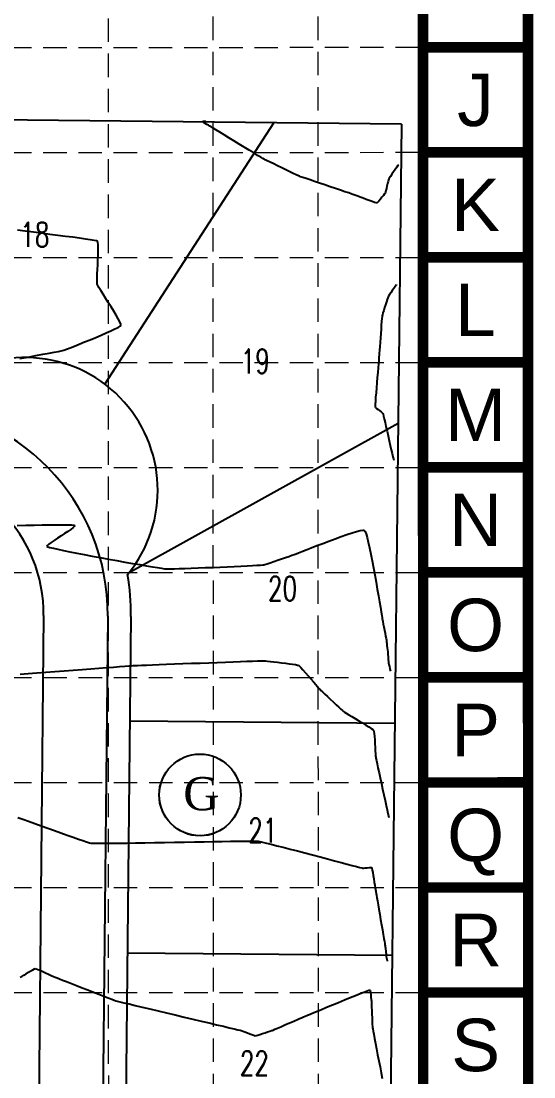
# Model space of a CAD drawing. Extents: x -500 to 2880, y -1767 to 500.
# Drawn here: x 2648.2 to 2880.3, y -805 to -327.5 of the extents above; entities that cross this region are included whole.
import ezdxf
from ezdxf.enums import TextEntityAlignment as Align

# ---------------------------------------------------------------- set-up
doc = ezdxf.new("R2010")
doc.units = 0
doc.header["$LTSCALE"] = 25
doc.header["$MEASUREMENT"] = 0
doc.linetypes.add('DASHED', pattern=[0.75, 0.5, -0.25])
doc.linetypes.add('HIDDEN', pattern=[0.375, 0.25, -0.125])
for name, color, linetype in [('BASE', 7, 'CONTINUOUS'), ('CONT-MJR', 11, 'DASHED'), ('CONT-MNR', 9, 'HIDDEN'), ('GRID', 254, 'HIDDEN'), ('P-LOTS', 1, 'CONTINUOUS'), ('P-ROW', 2, 'CONTINUOUS'), ('PHASE2', 9, 'CONTINUOUS'), ('PHASE2TEXT', 9, 'CONTINUOUS')]:
    doc.layers.add(name, color=color, linetype=linetype)
doc.styles.add('BORDER$0$TITLE', font='TIMES.TTF', dxfattribs={"height": 10})
doc.styles.get("Standard").update_dxf_attribs({"font": 'ARIAL.TTF'})
doc.styles.add('TEXT100', font='simplex.shx', dxfattribs={"height": 8.8})

msp = doc.modelspace()

# ---------------------------------------------------------------- linework, layer by layer
at = {"layer": 'BASE', "color": 9}
msp.add_line((2829.99, 88.16), (2830.4, -1716.84), dxfattribs=at)
at = {"layer": 'BASE', "const_width": 4.75}
for points in [[(-162.09, -1765.02), (2877.91, -1764.33), (2877.48, 135.67), (-162.52, 134.98)], [(-114.6, -1717.51), (2830.4, -1716.84), (2829.99, 88.16), (-115.01, 87.49)]]:
    msp.add_lwpolyline(points, close=True, dxfattribs=at)
for points in [[(2877.59, -339.33), (2830.09, -339.34)], [(2877.6, -386.83), (2830.1, -386.84)], [(2877.61, -434.33), (2830.11, -434.34)], [(2877.62, -481.83), (2830.12, -481.84)], [(2877.63, -529.33), (2830.13, -529.34)], [(2877.64, -576.83), (2830.14, -576.84)], [(2877.66, -624.33), (2830.16, -624.34)], [(2877.67, -671.83), (2830.17, -671.84)], [(2877.68, -719.33), (2830.18, -719.34)], [(2877.69, -766.83), (2830.19, -766.84)]]:
    msp.add_lwpolyline(points, dxfattribs=at)
at = {"layer": 'CONT-MJR', "color": 35}
for p, q in [((2671.78, -621.03, 590), (2675.83, -620.72, 590)), ((2675.83, -620.72, 590), (2679.74, -620.42, 590)), ((2679.74, -620.42, 590), (2683.44, -620.14, 590)), ((2683.44, -620.14, 590), (2686.89, -619.88, 590)), ((2686.89, -619.88, 590), (2690.02, -619.64, 590)), ((2690.02, -619.64, 590), (2692.78, -619.43, 590)), ((2692.78, -619.43, 590), (2695.1, -619.26, 590)), ((2695.1, -619.26, 590), (2696.93, -619.13, 590)), ((2696.93, -619.13, 590), (2698.21, -619.03, 590)), ((2698.21, -619.03, 590), (2698.88, -618.99, 590)), ((2698.88, -618.99, 590), (2699.56, -618.96, 590)), ((2699.56, -618.96, 590), (2700.84, -618.9, 590)), ((2700.84, -618.9, 590), (2702.66, -618.83, 590)), ((2702.66, -618.83, 590), (2704.95, -618.74, 590)), ((2704.95, -618.74, 590), (2707.66, -618.64, 590)), ((2707.66, -618.64, 590), (2710.72, -618.52, 590)), ((2710.72, -618.52, 590), (2714.08, -618.39, 590)), ((2714.08, -618.39, 590), (2717.67, -618.26, 590)), ((2717.67, -618.26, 590), (2721.43, -618.12, 590)), ((2721.43, -618.12, 590), (2725.3, -617.97, 590)), ((2725.3, -617.97, 590), (2729.23, -617.83, 590)), ((2729.23, -617.83, 590), (2733.14, -617.68, 590)), ((2733.14, -617.68, 590), (2736.98, -617.54, 590)), ((2736.98, -617.54, 590), (2740.7, -617.41, 590)), ((2740.7, -617.41, 590), (2744.21, -617.28, 590)), ((2744.21, -617.28, 590), (2747.48, -617.16, 590)), ((2747.48, -617.16, 590), (2750.43, -617.06, 590)), ((2750.43, -617.06, 590), (2753.01, -616.97, 590)), ((2753.01, -616.97, 590), (2755.15, -616.9, 590)), ((2755.15, -616.9, 590), (2756.79, -616.85, 590)), ((2756.79, -616.85, 590), (2757.88, -616.82, 590)), ((2757.88, -616.82, 590), (2758.35, -616.81, 590)), ((2758.35, -616.81, 590), (2758.86, -616.85, 590)), ((2758.86, -616.85, 590), (2759.79, -616.95, 590)), ((2759.79, -616.95, 590), (2761.07, -617.09, 590)), ((2761.07, -617.09, 590), (2762.61, -617.26, 590)), ((2762.61, -617.26, 590), (2764.32, -617.47, 590)), ((2764.32, -617.47, 590), (2766.11, -617.69, 590)), ((2766.11, -617.69, 590), (2767.9, -617.91, 590)), ((2767.9, -617.91, 590), (2769.59, -618.14, 590)), ((2769.59, -618.14, 590), (2771.11, -618.36, 590)), ((2771.11, -618.36, 590), (2772.37, -618.56, 590)), ((2772.37, -618.56, 590), (2773.27, -618.73, 590)), ((2773.27, -618.73, 590), (2773.74, -618.87, 590)), ((2773.74, -618.87, 590), (2774.15, -619.21, 590)), ((2774.15, -619.21, 590), (2774.85, -619.93, 590)), ((2774.85, -619.93, 590), (2775.79, -620.96, 590)), ((2647.73, -622.83, 590), (2651.42, -622.56, 590)), ((2651.42, -622.56, 590), (2655.31, -622.27, 590)), ((2655.31, -622.27, 590), (2659.35, -621.96, 590)), ((2659.35, -621.96, 590), (2663.48, -621.65, 590)), ((2663.48, -621.65, 590), (2667.64, -621.34, 590)), ((2667.64, -621.34, 590), (2671.78, -621.03, 590)), ((2775.79, -620.96, 590), (2776.89, -622.2, 590)), ((2776.89, -622.2, 590), (2778.09, -623.56, 590)), ((2778.09, -623.56, 590), (2779.32, -624.98, 590)), ((2779.32, -624.98, 590), (2780.5, -626.36, 590)), ((2780.5, -626.36, 590), (2781.59, -627.62, 590)), ((2781.59, -627.62, 590), (2782.49, -628.68, 590)), ((2782.49, -628.68, 590), (2783.16, -629.45, 590)), ((2783.16, -629.45, 590), (2783.52, -629.85, 590)), ((2783.52, -629.85, 590), (2783.91, -630.22, 590)), ((2783.91, -630.22, 590), (2784.63, -630.92, 590)), ((2784.63, -630.92, 590), (2785.63, -631.86, 590)), ((2785.63, -631.86, 590), (2786.81, -632.97, 590)), ((2786.81, -632.97, 590), (2788.12, -634.2, 590)), ((2788.12, -634.2, 590), (2789.46, -635.45, 590)), ((2789.46, -635.45, 590), (2790.77, -636.67, 590)), ((2790.77, -636.67, 590), (2791.96, -637.78, 590)), ((2791.96, -637.78, 590), (2792.97, -638.7, 590)), ((2792.97, -638.7, 590), (2793.71, -639.37, 590)), ((2793.71, -639.37, 590), (2794.12, -639.72, 590)), ((2794.12, -639.72, 590), (2794.54, -640, 590)), ((2794.54, -640, 590), (2795.37, -640.51, 590)), ((2795.37, -640.51, 590), (2796.51, -641.21, 590)), ((2796.51, -641.21, 590), (2797.9, -642.04, 590)), ((2797.9, -642.04, 590), (2799.45, -642.97, 590)), ((2799.45, -642.97, 590), (2801.07, -643.95, 590)), ((2801.07, -643.95, 590), (2802.68, -644.93, 590)), ((2802.68, -644.93, 590), (2804.21, -645.87, 590)), ((2804.21, -645.87, 590), (2805.56, -646.72, 590)), ((2805.56, -646.72, 590), (2806.66, -647.43, 590)), ((2806.66, -647.43, 590), (2807.42, -647.96, 590)), ((2807.42, -647.96, 590), (2807.76, -648.26, 590)), ((2807.76, -648.26, 590), (2807.89, -648.75, 590)), ((2807.89, -648.75, 590), (2808.01, -649.72, 590)), ((2808.01, -649.72, 590), (2808.12, -651.04, 590)), ((2808.12, -651.04, 590), (2808.23, -652.61, 590)), ((2808.23, -652.61, 590), (2808.34, -654.3, 590)), ((2808.34, -654.3, 590), (2808.43, -656, 590)), ((2808.43, -656, 590), (2808.51, -657.57, 590)), ((2808.51, -657.57, 590), (2808.59, -658.92, 590)), ((2808.59, -658.92, 590), (2808.64, -659.91, 590)), ((2808.64, -659.91, 590), (2808.69, -660.42, 590)), ((2808.69, -660.42, 590), (2808.78, -660.89, 590)), ((2808.78, -660.89, 590), (2808.99, -661.91, 590)), ((2808.99, -661.91, 590), (2809.31, -663.39, 590)), ((2809.31, -663.39, 590), (2809.72, -665.26, 590)), ((2809.72, -665.26, 590), (2810.19, -667.44, 590)), ((2810.19, -667.44, 590), (2810.71, -669.83, 590)), ((2810.71, -669.83, 590), (2811.27, -672.37, 590)), ((2811.27, -672.37, 590), (2811.84, -674.96, 590)), ((2811.84, -674.96, 590), (2812.4, -677.52, 590)), ((2812.4, -677.52, 590), (2812.94, -679.97, 590)), ((2812.94, -679.97, 590), (2813.43, -682.22, 590)), ((2813.43, -682.22, 590), (2813.87, -684.2, 590)), ((2813.87, -684.2, 590), (2814.22, -685.82, 590)), ((2814.22, -685.82, 590), (2814.48, -687, 590)), ((2814.48, -687, 590), (2814.63, -687.66, 590))]:
    msp.add_line(p, q, dxfattribs=at)
at = {"layer": 'CONT-MNR', "color": 35}
for p, q in [((2730.24, -372.83, 591), (2730.49, -372.76, 591)), ((2730.42, -372.99, 591), (2730.24, -372.83, 591)), ((2730.9, -373.31, 591), (2730.42, -372.99, 591)), ((2730.49, -372.76, 591), (2731.03, -372.71, 591)), ((2731.58, -373.74, 591), (2730.9, -373.31, 591)), ((2731.03, -372.71, 591), (2731.58, -372.68, 591)), ((2731.58, -372.68, 591), (2731.88, -372.66, 591)), ((2732.34, -374.2, 591), (2731.58, -373.74, 591)), ((2733.05, -374.63, 591), (2732.34, -374.2, 591)), ((2733.6, -374.96, 591), (2733.05, -374.63, 591)), ((2733.88, -375.13, 591), (2733.6, -374.96, 591)), ((2734.22, -375.34, 591), (2733.88, -375.13, 591)), ((2735.09, -375.87, 591), (2734.22, -375.34, 591)), ((2736.4, -376.68, 591), (2735.09, -375.87, 591)), ((2738.08, -377.71, 591), (2736.4, -376.68, 591)), ((2740.05, -378.92, 591), (2738.08, -377.71, 591)), ((2742.23, -380.25, 591), (2740.05, -378.92, 591)), ((2744.54, -381.67, 591), (2742.23, -380.25, 591)), ((2746.9, -383.11, 591), (2744.54, -381.67, 591)), ((2749.23, -384.54, 591), (2746.9, -383.11, 591)), ((2751.45, -385.9, 591), (2749.23, -384.54, 591)), ((2753.48, -387.14, 591), (2751.45, -385.9, 591)), ((2755.25, -388.21, 591), (2753.48, -387.14, 591)), ((2756.67, -389.07, 591), (2755.25, -388.21, 591)), ((2757.66, -389.67, 591), (2756.67, -389.07, 591)), ((2758.15, -389.96, 591), (2757.66, -389.67, 591)), ((2758.67, -390.22, 591), (2758.15, -389.96, 591)), ((2759.63, -390.7, 591), (2758.67, -390.22, 591)), ((2760.95, -391.34, 591), (2759.63, -390.7, 591)), ((2762.54, -392.11, 591), (2760.95, -391.34, 591)), ((2764.31, -392.97, 591), (2762.54, -392.11, 591)), ((2766.16, -393.86, 591), (2764.31, -392.97, 591)), ((2768.02, -394.76, 591), (2766.16, -393.86, 591)), ((2769.8, -395.6, 591), (2768.02, -394.76, 591)), ((2771.39, -396.36, 591), (2769.8, -395.6, 591)), ((2816.78, -395.66, 591), (2816.02, -396.77, 591)), ((2817.55, -394.55, 591), (2816.78, -395.66, 591)), ((2818.24, -393.57, 591), (2817.55, -394.55, 591)), ((2818.75, -392.82, 591), (2818.24, -393.57, 591)), ((2819.02, -392.43, 591), (2818.75, -392.82, 591)), ((2772.72, -396.99, 591), (2771.39, -396.36, 591)), ((2773.69, -397.44, 591), (2772.72, -396.99, 591)), ((2774.22, -397.68, 591), (2773.69, -397.44, 591)), ((2774.72, -397.86, 591), (2774.22, -397.68, 591)), ((2775.74, -398.21, 591), (2774.72, -397.86, 591)), ((2777.18, -398.71, 591), (2775.74, -398.21, 591)), ((2778.98, -399.32, 591), (2777.18, -398.71, 591)), ((2781.06, -400.02, 591), (2778.98, -399.32, 591)), ((2783.33, -400.79, 591), (2781.06, -400.02, 591)), ((2785.71, -401.59, 591), (2783.33, -400.79, 591)), ((2814.06, -400.98, 591), (2813.78, -402.09, 591)), ((2814.31, -399.99, 591), (2814.06, -400.98, 591)), ((2814.51, -399.25, 591), (2814.31, -399.99, 591)), ((2814.62, -398.87, 591), (2814.51, -399.25, 591)), ((2814.85, -398.5, 591), (2814.62, -398.87, 591)), ((2815.35, -397.76, 591), (2814.85, -398.5, 591)), ((2816.02, -396.77, 591), (2815.35, -397.76, 591)), ((2788.12, -402.41, 591), (2785.71, -401.59, 591)), ((2790.49, -403.2, 591), (2788.12, -402.41, 591)), ((2792.74, -403.96, 591), (2790.49, -403.2, 591)), ((2794.78, -404.64, 591), (2792.74, -403.96, 591)), ((2796.53, -405.23, 591), (2794.78, -404.64, 591)), ((2797.92, -405.7, 591), (2796.53, -405.23, 591)), ((2798.87, -406.02, 591), (2797.92, -405.7, 591)), ((2812.71, -405.62, 591), (2812.21, -406.3, 591)), ((2812.95, -405.27, 591), (2812.71, -405.62, 591)), ((2813.06, -404.91, 591), (2812.95, -405.27, 591)), ((2813.26, -404.18, 591), (2813.06, -404.91, 591)), ((2813.51, -403.2, 591), (2813.26, -404.18, 591)), ((2813.78, -402.09, 591), (2813.51, -403.2, 591)), ((2799.29, -406.16, 591), (2798.87, -406.02, 591)), ((2799.72, -406.32, 591), (2799.29, -406.16, 591)), ((2800.55, -406.64, 591), (2799.72, -406.32, 591)), ((2801.67, -407.07, 591), (2800.55, -406.64, 591)), ((2802.98, -407.57, 591), (2801.67, -407.07, 591)), ((2804.39, -408.11, 591), (2802.98, -407.57, 591)), ((2805.79, -408.63, 591), (2804.39, -408.11, 591)), ((2807.08, -409.1, 591), (2805.79, -408.63, 591)), ((2808.15, -409.48, 591), (2807.08, -409.1, 591)), ((2808.92, -409.73, 591), (2808.15, -409.48, 591)), ((2809.27, -409.8, 591), (2808.92, -409.73, 591)), ((2809.58, -409.53, 591), (2809.27, -409.8, 591)), ((2810.13, -408.92, 591), (2809.58, -409.53, 591)), ((2810.82, -408.08, 591), (2810.13, -408.92, 591)), ((2811.54, -407.16, 591), (2810.82, -408.08, 591)), ((2812.21, -406.3, 591), (2811.54, -407.16, 591)), ((2650.12, -422.52, 592), (2646.61, -422.04, 592)), ((2653.77, -422.99, 592), (2650.12, -422.52, 592)), ((2657.49, -423.47, 592), (2653.77, -422.99, 592)), ((2661.22, -423.95, 592), (2657.49, -423.47, 592)), ((2664.87, -424.41, 592), (2661.22, -423.95, 592)), ((2668.38, -424.86, 592), (2664.87, -424.41, 592)), ((2671.67, -425.29, 592), (2668.38, -424.86, 592)), ((2674.67, -425.69, 592), (2671.67, -425.29, 592)), ((2677.31, -426.05, 592), (2674.67, -425.69, 592)), ((2679.52, -426.38, 592), (2677.31, -426.05, 592)), ((2681.23, -426.66, 592), (2679.52, -426.38, 592)), ((2682.35, -426.9, 592), (2681.23, -426.66, 592)), ((2682.83, -427.07, 592), (2682.35, -426.9, 592)), ((2682.98, -427.57, 592), (2682.83, -427.07, 592)), ((2683.07, -428.56, 592), (2682.98, -427.57, 592)), ((2683.1, -429.95, 592), (2683.07, -428.56, 592)), ((2682.96, -435.65, 592), (2683.03, -433.59, 592)), ((2683.03, -433.59, 592), (2683.09, -431.66, 592)), ((2683.09, -431.66, 592), (2683.1, -429.95, 592)), ((2682.77, -439.84, 592), (2682.87, -437.76, 592)), ((2682.87, -437.76, 592), (2682.96, -435.65, 592)), ((2682.57, -444.94, 592), (2682.62, -443.51, 592)), ((2682.62, -443.51, 592), (2682.68, -441.78, 592)), ((2682.68, -441.78, 592), (2682.77, -439.84, 592)), ((2682.57, -445.98, 592), (2682.57, -444.94, 592)), ((2682.62, -446.54, 592), (2682.57, -445.98, 592)), ((2682.87, -447.07, 592), (2682.62, -446.54, 592)), ((2683.44, -448.05, 592), (2682.87, -447.07, 592)), ((2684.27, -449.39, 592), (2683.44, -448.05, 592)), ((2816.86, -448.42, 592), (2816.19, -449.39, 592)), ((2817.46, -447.56, 592), (2816.86, -448.42, 592)), ((2817.91, -446.91, 592), (2817.46, -447.56, 592)), ((2818.14, -446.57, 592), (2817.91, -446.91, 592)), ((2685.29, -451.01, 592), (2684.27, -449.39, 592)), ((2686.45, -452.83, 592), (2685.29, -451.01, 592)), ((2687.69, -454.77, 592), (2686.45, -452.83, 592)), ((2813.88, -453.4, 592), (2813.52, -454.49, 592)), ((2814.14, -452.61, 592), (2813.88, -453.4, 592)), ((2814.28, -452.23, 592), (2814.14, -452.61, 592)), ((2814.5, -451.88, 592), (2814.28, -452.23, 592)), ((2814.94, -451.22, 592), (2814.5, -451.88, 592)), ((2815.53, -450.36, 592), (2814.94, -451.22, 592)), ((2816.19, -449.39, 592), (2815.53, -450.36, 592)), ((2688.94, -456.75, 592), (2687.69, -454.77, 592)), ((2690.14, -458.7, 592), (2688.94, -456.75, 592)), ((2812.3, -458.38, 592), (2811.96, -459.5, 592)), ((2812.7, -457.1, 592), (2812.3, -458.38, 592)), ((2813.12, -455.76, 592), (2812.7, -457.1, 592)), ((2813.52, -454.49, 592), (2813.12, -455.76, 592)), ((2691.25, -460.53, 592), (2690.14, -458.7, 592)), ((2692.19, -462.16, 592), (2691.25, -460.53, 592)), ((2692.9, -463.51, 592), (2692.19, -462.16, 592)), ((2811.47, -462.07, 592), (2811.37, -463.36, 592)), ((2811.55, -461.17, 592), (2811.47, -462.07, 592)), ((2811.6, -460.76, 592), (2811.55, -461.17, 592)), ((2811.71, -460.33, 592), (2811.6, -460.76, 592)), ((2811.96, -459.5, 592), (2811.71, -460.33, 592)), ((2686.77, -468.51, 592), (2688.87, -467.57, 592)), ((2688.87, -467.57, 592), (2690.67, -466.72, 592)), ((2690.67, -466.72, 592), (2692.09, -466, 592)), ((2692.09, -466, 592), (2693.03, -465.44, 592)), ((2693.33, -464.51, 592), (2692.9, -463.51, 592)), ((2693.03, -465.44, 592), (2693.42, -465.07, 592)), ((2693.42, -465.07, 592), (2693.33, -464.51, 592)), ((2811.1, -466.81, 592), (2810.96, -468.79, 592)), ((2811.24, -464.97, 592), (2811.1, -466.81, 592)), ((2811.37, -463.36, 592), (2811.24, -464.97, 592)), ((2674.53, -473.58, 592), (2676.93, -472.62, 592)), ((2676.93, -472.62, 592), (2679.44, -471.6, 592)), ((2679.44, -471.6, 592), (2681.97, -470.55, 592)), ((2681.97, -470.55, 592), (2684.44, -469.51, 592)), ((2684.44, -469.51, 592), (2686.77, -468.51, 592)), ((2810.81, -470.82, 592), (2810.66, -472.83, 592)), ((2810.96, -468.79, 592), (2810.81, -470.82, 592)), ((2660.85, -477.68, 592), (2663.22, -477.24, 592)), ((2663.22, -477.24, 592), (2665.07, -476.88, 592)), ((2665.07, -476.88, 592), (2666.34, -476.63, 592)), ((2666.34, -476.63, 592), (2666.95, -476.49, 592)), ((2666.95, -476.49, 592), (2667.6, -476.26, 592)), ((2667.6, -476.26, 592), (2668.77, -475.83, 592)), ((2668.77, -475.83, 592), (2670.37, -475.22, 592)), ((2670.37, -475.22, 592), (2672.31, -474.46, 592)), ((2672.31, -474.46, 592), (2674.53, -473.58, 592)), ((2810.4, -476.39, 592), (2810.29, -477.78, 592)), ((2810.52, -474.71, 592), (2810.4, -476.39, 592)), ((2810.66, -472.83, 592), (2810.52, -474.71, 592)), ((2647.66, -480.09, 592), (2651.38, -479.42, 592)), ((2651.38, -479.42, 592), (2654.86, -478.78, 592)), ((2654.86, -478.78, 592), (2658.05, -478.2, 592)), ((2658.05, -478.2, 592), (2660.85, -477.68, 592)), ((2810.04, -480.97, 592), (2809.92, -482.47, 592)), ((2810.13, -479.89, 592), (2810.04, -480.97, 592)), ((2810.18, -479.34, 592), (2810.13, -479.89, 592)), ((2810.22, -478.79, 592), (2810.18, -479.34, 592)), ((2810.29, -477.78, 592), (2810.22, -478.79, 592)), ((2809.59, -486.42, 592), (2809.4, -488.68, 592)), ((2809.76, -484.32, 592), (2809.59, -486.42, 592)), ((2809.92, -482.47, 592), (2809.76, -484.32, 592)), ((2809.2, -491.02, 592), (2809.01, -493.34, 592)), ((2809.4, -488.68, 592), (2809.2, -491.02, 592)), ((2808.83, -495.56, 592), (2808.67, -497.59, 592)), ((2809.01, -493.34, 592), (2808.83, -495.56, 592)), ((2808.45, -500.71, 592), (2808.39, -501.62, 592)), ((2808.54, -499.33, 592), (2808.45, -500.71, 592)), ((2808.67, -497.59, 592), (2808.54, -499.33, 592)), ((2808.39, -501.62, 592), (2808.39, -501.98, 592)), ((2808.39, -501.98, 592), (2808.61, -502.22, 592)), ((2808.61, -502.22, 592), (2809.11, -502.65, 592)), ((2809.11, -502.65, 592), (2809.78, -503.18, 592)), ((2809.78, -503.18, 592), (2810.5, -503.75, 592)), ((2810.5, -503.75, 592), (2811.17, -504.28, 592)), ((2811.17, -504.28, 592), (2811.68, -504.7, 592)), ((2811.68, -504.7, 592), (2811.92, -504.93, 592)), ((2811.92, -504.93, 592), (2812.01, -505.27, 592)), ((2812.01, -505.27, 592), (2812.22, -506.11, 592)), ((2812.22, -506.11, 592), (2812.53, -507.38, 592)), ((2812.53, -507.38, 592), (2812.91, -509, 592)), ((2812.91, -509, 592), (2813.35, -510.87, 592)), ((2813.35, -510.87, 592), (2813.83, -512.93, 592)), ((2813.83, -512.93, 592), (2814.32, -515.09, 592)), ((2814.32, -515.09, 592), (2814.83, -517.26, 592)), ((2814.83, -517.26, 592), (2815.31, -519.37, 592)), ((2815.31, -519.37, 592), (2815.76, -521.33, 592)), ((2815.76, -521.33, 592), (2816.16, -523.07, 592)), ((2816.16, -523.07, 592), (2816.49, -524.5, 592)), ((2816.49, -524.5, 592), (2816.73, -525.54, 592)), ((2816.73, -525.54, 592), (2816.86, -526.1, 592)), ((2646.4, -555.59, 591), (2650.29, -555.51, 591)), ((2650.29, -555.51, 591), (2654.11, -555.43, 591)), ((2654.11, -555.43, 591), (2657.76, -555.37, 591)), ((2657.76, -555.37, 591), (2661.19, -555.33, 591)), ((2661.19, -555.33, 591), (2664.3, -555.31, 591)), ((2664.3, -555.31, 591), (2667.03, -555.31, 591)), ((2667.03, -555.31, 591), (2669.3, -555.34, 591)), ((2669.38, -558.29, 591), (2667.88, -559.29, 591)), ((2669.3, -555.34, 591), (2671.03, -555.4, 591)), ((2670.7, -557.38, 591), (2669.38, -558.29, 591)), ((2671.73, -556.6, 591), (2670.7, -557.38, 591)), ((2671.03, -555.4, 591), (2672.14, -555.49, 591)), ((2672.38, -556, 591), (2671.73, -556.6, 591)), ((2672.14, -555.49, 591), (2672.56, -555.62, 591)), ((2672.56, -555.62, 591), (2672.38, -556, 591)), ((2797.99, -558.99, 591), (2800.04, -558.37, 591)), ((2800.04, -558.37, 591), (2801.7, -557.95, 591)), ((2801.7, -557.95, 591), (2802.9, -557.75, 591)), ((2802.9, -557.75, 591), (2803.55, -557.81, 591)), ((2803.55, -557.81, 591), (2803.91, -558.33, 591)), ((2803.91, -558.33, 591), (2804.33, -559.45, 591)), ((2661.84, -563.3, 591), (2660.79, -564.08, 591)), ((2663.16, -562.39, 591), (2661.84, -563.3, 591)), ((2664.67, -561.38, 591), (2663.16, -562.39, 591)), ((2666.28, -560.34, 591), (2664.67, -561.38, 591)), ((2667.88, -559.29, 591), (2666.28, -560.34, 591)), ((2784.75, -563.72, 591), (2787.54, -562.67, 591)), ((2787.54, -562.67, 591), (2790.33, -561.64, 591)), ((2790.33, -561.64, 591), (2793.06, -560.66, 591)), ((2793.06, -560.66, 591), (2795.63, -559.76, 591)), ((2795.63, -559.76, 591), (2797.99, -558.99, 591)), ((2804.33, -559.45, 591), (2804.81, -561.11, 591)), ((2804.81, -561.11, 591), (2805.34, -563.23, 591)), ((2805.34, -563.23, 591), (2805.9, -565.72, 591)), ((2660.12, -564.69, 591), (2659.91, -565.07, 591)), ((2659.91, -565.07, 591), (2660.28, -565.27, 591)), ((2660.79, -564.08, 591), (2660.12, -564.69, 591)), ((2660.28, -565.27, 591), (2661.28, -565.56, 591)), ((2661.28, -565.56, 591), (2662.83, -565.95, 591)), ((2662.83, -565.95, 591), (2664.89, -566.4, 591)), ((2664.89, -566.4, 591), (2667.37, -566.93, 591)), ((2667.37, -566.93, 591), (2670.23, -567.5, 591)), ((2670.23, -567.5, 591), (2673.39, -568.12, 591)), ((2673.39, -568.12, 591), (2676.79, -568.78, 591)), ((2772.73, -568.41, 591), (2773.78, -567.99, 591)), ((2773.78, -567.99, 591), (2775.32, -567.38, 591)), ((2775.32, -567.38, 591), (2777.27, -566.62, 591)), ((2777.27, -566.62, 591), (2779.54, -565.73, 591)), ((2779.54, -565.73, 591), (2782.06, -564.75, 591)), ((2782.06, -564.75, 591), (2784.75, -563.72, 591)), ((2805.9, -565.72, 591), (2806.48, -568.52, 591)), ((2676.79, -568.78, 591), (2680.37, -569.45, 591)), ((2680.37, -569.45, 591), (2684.07, -570.13, 591)), ((2684.07, -570.13, 591), (2687.81, -570.82, 591)), ((2687.81, -570.82, 591), (2691.53, -571.49, 591)), ((2691.53, -571.49, 591), (2695.18, -572.14, 591)), ((2695.18, -572.14, 591), (2698.68, -572.76, 591)), ((2698.68, -572.76, 591), (2701.97, -573.34, 591)), ((2758.59, -573.28, 591), (2759.58, -572.96, 591)), ((2759.58, -572.96, 591), (2760.92, -572.52, 591)), ((2760.92, -572.52, 591), (2762.52, -571.97, 591)), ((2762.52, -571.97, 591), (2764.27, -571.37, 591)), ((2764.27, -571.37, 591), (2766.07, -570.75, 591)), ((2766.07, -570.75, 591), (2767.81, -570.14, 591)), ((2767.81, -570.14, 591), (2769.41, -569.59, 591)), ((2769.41, -569.59, 591), (2770.74, -569.12, 591)), ((2770.74, -569.12, 591), (2771.73, -568.77, 591)), ((2771.73, -568.77, 591), (2772.25, -568.59, 591)), ((2772.25, -568.59, 591), (2772.73, -568.41, 591)), ((2806.48, -568.52, 591), (2807.08, -571.55, 591)), ((2807.08, -571.55, 591), (2807.68, -574.73, 591)), ((2701.97, -573.34, 591), (2704.99, -573.86, 591)), ((2704.99, -573.86, 591), (2707.68, -574.31, 591)), ((2707.68, -574.31, 591), (2709.96, -574.69, 591)), ((2709.96, -574.69, 591), (2711.78, -574.98, 591)), ((2711.78, -574.98, 591), (2713.07, -575.18, 591)), ((2713.07, -575.18, 591), (2713.77, -575.26, 591)), ((2713.77, -575.26, 591), (2714.49, -575.28, 591)), ((2714.49, -575.28, 591), (2715.78, -575.26, 591)), ((2715.78, -575.26, 591), (2717.57, -575.22, 591)), ((2717.57, -575.22, 591), (2719.78, -575.15, 591)), ((2719.78, -575.15, 591), (2722.35, -575.06, 591)), ((2722.35, -575.06, 591), (2725.21, -574.95, 591)), ((2725.21, -574.95, 591), (2728.3, -574.83, 591)), ((2728.3, -574.83, 591), (2731.54, -574.7, 591)), ((2731.54, -574.7, 591), (2734.87, -574.56, 591)), ((2734.87, -574.56, 591), (2738.22, -574.41, 591)), ((2738.22, -574.41, 591), (2741.52, -574.27, 591)), ((2741.52, -574.27, 591), (2744.71, -574.12, 591)), ((2744.71, -574.12, 591), (2747.71, -573.98, 591)), ((2747.71, -573.98, 591), (2750.46, -573.85, 591)), ((2750.46, -573.85, 591), (2752.89, -573.73, 591)), ((2752.89, -573.73, 591), (2754.94, -573.62, 591)), ((2754.94, -573.62, 591), (2756.52, -573.54, 591)), ((2756.52, -573.54, 591), (2757.59, -573.47, 591)), ((2757.59, -573.47, 591), (2758.06, -573.43, 591)), ((2758.06, -573.43, 591), (2758.59, -573.28, 591)), ((2807.68, -574.73, 591), (2808.28, -577.98, 591)), ((2808.28, -577.98, 591), (2808.86, -581.22, 591)), ((2808.86, -581.22, 591), (2809.42, -584.39, 591)), ((2809.42, -584.39, 591), (2809.93, -587.4, 591)), ((2809.93, -587.4, 591), (2810.4, -590.17, 591)), ((2810.4, -590.17, 591), (2810.81, -592.63, 591)), ((2810.81, -592.63, 591), (2811.15, -594.7, 591)), ((2811.15, -594.7, 591), (2811.42, -596.31, 591)), ((2811.42, -596.31, 591), (2811.59, -597.38, 591)), ((2811.59, -597.38, 591), (2811.67, -597.82, 591)), ((2811.67, -597.82, 591), (2811.75, -598.25, 591)), ((2811.75, -598.25, 591), (2811.91, -599.09, 591)), ((2811.91, -599.09, 591), (2812.13, -600.21, 591)), ((2812.13, -600.21, 591), (2812.38, -601.53, 591)), ((2812.38, -601.53, 591), (2812.65, -602.95, 591)), ((2812.65, -602.95, 591), (2812.92, -604.35, 591)), ((2812.92, -604.35, 591), (2813.17, -605.65, 591)), ((2813.17, -605.65, 591), (2813.38, -606.73, 591)), ((2813.38, -606.73, 591), (2813.52, -607.51, 591)), ((2813.52, -607.51, 591), (2813.58, -607.87, 591)), ((2813.58, -607.87, 591), (2813.63, -608.22, 591)), ((2813.63, -608.22, 591), (2813.7, -608.93, 591)), ((2813.7, -608.93, 591), (2813.8, -609.85, 591)), ((2813.8, -609.85, 591), (2813.91, -610.89, 591)), ((2813.91, -610.89, 591), (2814.01, -611.92, 591)), ((2814.01, -611.92, 591), (2814.11, -612.83, 591)), ((2814.11, -612.83, 591), (2814.17, -613.49, 591)), ((2814.17, -613.49, 591), (2814.2, -613.8, 591)), ((2814.2, -613.8, 591), (2814.23, -614.13, 591)), ((2814.23, -614.13, 591), (2814.28, -614.77, 591)), ((2814.28, -614.77, 591), (2814.33, -615.57, 591)), ((2814.33, -615.57, 591), (2814.39, -616.37, 591)), ((2814.39, -616.37, 591), (2814.44, -617.01, 591)), ((2814.44, -617.01, 591), (2814.47, -617.33, 591)), ((2814.47, -617.33, 591), (2814.55, -617.7, 591)), ((2814.55, -617.7, 591), (2814.71, -618.45, 591)), ((2814.71, -618.45, 591), (2814.92, -619.39, 591)), ((2814.92, -619.39, 591), (2815.12, -620.34, 591)), ((2815.12, -620.34, 591), (2815.29, -621.1, 591)), ((2815.29, -621.1, 591), (2815.38, -621.49, 591)), ((2646.75, -687.73, 589), (2649.05, -688.5, 589)), ((2649.05, -688.5, 589), (2651.62, -689.39, 589)), ((2651.62, -689.39, 589), (2654.39, -690.36, 589)), ((2654.39, -690.36, 589), (2657.31, -691.4, 589)), ((2657.31, -691.4, 589), (2660.31, -692.47, 589)), ((2660.31, -692.47, 589), (2663.31, -693.55, 589)), ((2663.31, -693.55, 589), (2666.26, -694.62, 589)), ((2666.26, -694.62, 589), (2669.09, -695.64, 589)), ((2669.09, -695.64, 589), (2671.73, -696.58, 589)), ((2671.73, -696.58, 589), (2674.12, -697.43, 589)), ((2674.12, -697.43, 589), (2676.19, -698.15, 589)), ((2676.19, -698.15, 589), (2677.87, -698.72, 589)), ((2677.87, -698.72, 589), (2679.11, -699.11, 589)), ((2679.11, -699.11, 589), (2679.83, -699.29, 589)), ((2679.83, -699.29, 589), (2680.5, -699.33, 589)), ((2680.5, -699.33, 589), (2681.82, -699.36, 589)), ((2681.82, -699.36, 589), (2683.73, -699.36, 589)), ((2683.73, -699.36, 589), (2686.16, -699.35, 589)), ((2686.16, -699.35, 589), (2689.07, -699.32, 589)), ((2689.07, -699.32, 589), (2692.39, -699.29, 589)), ((2692.39, -699.29, 589), (2696.06, -699.24, 589)), ((2696.06, -699.24, 589), (2700.03, -699.18, 589)), ((2700.03, -699.18, 589), (2704.23, -699.11, 589)), ((2704.23, -699.11, 589), (2708.61, -699.04, 589)), ((2708.61, -699.04, 589), (2713.1, -698.96, 589)), ((2713.1, -698.96, 589), (2717.66, -698.88, 589)), ((2717.66, -698.88, 589), (2722.21, -698.81, 589)), ((2722.21, -698.81, 589), (2726.71, -698.73, 589)), ((2726.71, -698.73, 589), (2731.09, -698.65, 589)), ((2731.09, -698.65, 589), (2735.29, -698.58, 589)), ((2735.29, -698.58, 589), (2739.26, -698.52, 589)), ((2739.26, -698.52, 589), (2742.93, -698.47, 589)), ((2742.93, -698.47, 589), (2746.25, -698.42, 589)), ((2746.25, -698.42, 589), (2749.16, -698.39, 589)), ((2749.16, -698.39, 589), (2751.59, -698.37, 589)), ((2751.59, -698.37, 589), (2753.5, -698.36, 589)), ((2753.5, -698.36, 589), (2754.82, -698.37, 589)), ((2754.82, -698.37, 589), (2755.5, -698.4, 589)), ((2755.5, -698.4, 589), (2756.2, -698.54, 589)), ((2756.2, -698.54, 589), (2757.46, -698.82, 589)), ((2757.46, -698.82, 589), (2759.22, -699.25, 589)), ((2759.22, -699.25, 589), (2761.42, -699.8, 589)), ((2761.42, -699.8, 589), (2763.98, -700.45, 589)), ((2763.98, -700.45, 589), (2766.85, -701.18, 589)), ((2766.85, -701.18, 589), (2769.96, -701.98, 589)), ((2769.96, -701.98, 589), (2773.24, -702.84, 589)), ((2773.24, -702.84, 589), (2776.64, -703.72, 589)), ((2776.64, -703.72, 589), (2780.08, -704.63, 589)), ((2780.08, -704.63, 589), (2783.5, -705.53, 589)), ((2783.5, -705.53, 589), (2786.85, -706.41, 589)), ((2786.85, -706.41, 589), (2790.04, -707.25, 589)), ((2790.04, -707.25, 589), (2793.03, -708.04, 589)), ((2793.03, -708.04, 589), (2795.73, -708.75, 589)), ((2795.73, -708.75, 589), (2798.1, -709.38, 589)), ((2798.1, -709.38, 589), (2800.06, -709.89, 589)), ((2800.06, -709.89, 589), (2801.56, -710.29, 589)), ((2801.56, -710.29, 589), (2802.52, -710.54, 589)), ((2802.52, -710.54, 589), (2802.88, -710.63, 589)), ((2802.88, -710.63, 589), (2803.25, -710.6, 589)), ((2803.25, -710.6, 589), (2803.98, -710.53, 589)), ((2803.98, -710.53, 589), (2804.89, -710.43, 589)), ((2804.89, -710.43, 589), (2805.8, -710.35, 589)), ((2805.8, -710.35, 589), (2806.52, -710.31, 589)), ((2806.52, -710.31, 589), (2806.87, -710.35, 589)), ((2806.87, -710.35, 589), (2806.97, -710.67, 589)), ((2806.97, -710.67, 589), (2807.13, -711.47, 589)), ((2807.13, -711.47, 589), (2807.34, -712.61, 589)), ((2807.34, -712.61, 589), (2807.58, -714, 589)), ((2807.58, -714, 589), (2807.83, -715.49, 589)), ((2807.83, -715.49, 589), (2808.07, -716.99, 589)), ((2808.07, -716.99, 589), (2808.29, -718.37, 589)), ((2808.29, -718.37, 589), (2808.47, -719.51, 589)), ((2808.47, -719.51, 589), (2808.6, -720.3, 589)), ((2808.6, -720.3, 589), (2808.65, -720.62, 589)), ((2808.65, -720.62, 589), (2808.69, -720.87, 589)), ((2808.69, -720.87, 589), (2808.77, -721.35, 589)), ((2808.77, -721.35, 589), (2808.87, -721.91, 589)), ((2808.87, -721.91, 589), (2808.95, -722.39, 589)), ((2808.95, -722.39, 589), (2809, -722.64, 589)), ((2809, -722.64, 589), (2809.06, -722.99, 589)), ((2809.06, -722.99, 589), (2809.22, -723.92, 589)), ((2809.22, -723.92, 589), (2809.46, -725.34, 589)), ((2809.46, -725.34, 589), (2809.77, -727.14, 589)), ((2809.77, -727.14, 589), (2810.13, -729.22, 589)), ((2810.13, -729.22, 589), (2810.52, -731.5, 589)), ((2810.52, -731.5, 589), (2810.93, -733.88, 589)), ((2810.93, -733.88, 589), (2811.34, -736.26, 589)), ((2811.34, -736.26, 589), (2811.73, -738.53, 589)), ((2811.73, -738.53, 589), (2812.09, -740.62, 589)), ((2812.09, -740.62, 589), (2812.4, -742.41, 589)), ((2812.4, -742.41, 589), (2812.64, -743.82, 589)), ((2812.64, -743.82, 589), (2812.8, -744.74, 589)), ((2812.8, -744.74, 589), (2812.86, -745.08, 589)), ((2812.86, -745.08, 589), (2812.89, -745.31, 589)), ((2812.89, -745.31, 589), (2812.95, -745.73, 589)), ((2812.95, -745.73, 589), (2813, -746.16, 589)), ((2813, -746.16, 589), (2813.03, -746.39, 589)), ((2813.03, -746.39, 589), (2813.07, -746.65, 589)), ((2813.07, -746.65, 589), (2813.15, -747.21, 589)), ((2813.15, -747.21, 589), (2813.23, -747.87, 589)), ((2813.23, -747.87, 589), (2813.31, -748.42, 589)), ((2813.31, -748.42, 589), (2813.34, -748.66, 589)), ((2813.34, -748.66, 589), (2813.35, -748.85, 589)), ((2813.35, -748.85, 589), (2813.36, -749.16, 589)), ((2813.36, -749.16, 589), (2813.37, -749.35, 589)), ((2813.37, -749.35, 589), (2813.38, -749.6, 589)), ((2813.38, -749.6, 589), (2813.4, -750.03, 589)), ((2813.4, -750.03, 589), (2813.41, -750.29, 589)), ((2813.41, -750.29, 589), (2813.46, -750.55, 589)), ((2813.46, -750.55, 589), (2813.57, -751.13, 589)), ((2813.57, -751.13, 589), (2813.71, -751.83, 589)), ((2813.71, -751.83, 589), (2813.83, -752.43, 589)), ((2813.83, -752.43, 589), (2813.89, -752.75, 589)), ((2648.51, -759.59, 588), (2649.42, -759.04, 588)), ((2649.42, -759.04, 588), (2650.47, -758.39, 588)), ((2650.47, -758.39, 588), (2651.57, -757.71, 588)), ((2651.57, -757.71, 588), (2652.62, -757.07, 588)), ((2652.62, -757.07, 588), (2653.53, -756.53, 588)), ((2653.53, -756.53, 588), (2654.22, -756.15, 588)), ((2654.22, -756.15, 588), (2654.59, -756, 588)), ((2654.59, -756, 588), (2654.97, -756.1, 588)), ((2654.97, -756.1, 588), (2655.73, -756.39, 588)), ((2655.73, -756.39, 588), (2656.77, -756.82, 588)), ((2656.77, -756.82, 588), (2657.99, -757.35, 588)), ((2657.99, -757.35, 588), (2659.31, -757.94, 588)), ((2659.31, -757.94, 588), (2660.64, -758.53, 588)), ((2660.64, -758.53, 588), (2661.87, -759.09, 588)), ((2661.87, -759.09, 588), (2662.93, -759.56, 588)), ((2647.83, -759.99, 588), (2648.51, -759.59, 588)), ((2662.93, -759.56, 588), (2663.7, -759.91, 588)), ((2663.7, -759.91, 588), (2664.11, -760.09, 588)), ((2664.11, -760.09, 588), (2664.54, -760.26, 588)), ((2664.54, -760.26, 588), (2665.53, -760.65, 588)), ((2665.53, -760.65, 588), (2666.98, -761.22, 588)), ((2666.98, -761.22, 588), (2668.82, -761.95, 588)), ((2668.82, -761.95, 588), (2670.97, -762.79, 588)), ((2670.97, -762.79, 588), (2673.34, -763.72, 588)), ((2673.34, -763.72, 588), (2675.85, -764.71, 588)), ((2675.85, -764.71, 588), (2678.42, -765.71, 588)), ((2678.42, -765.71, 588), (2680.96, -766.7, 588)), ((2680.96, -766.7, 588), (2683.4, -767.65, 588)), ((2683.4, -767.65, 588), (2685.64, -768.51, 588)), ((2685.64, -768.51, 588), (2687.61, -769.27, 588)), ((2797.11, -769.17, 588), (2799.49, -768.2, 588)), ((2799.49, -768.2, 588), (2801.6, -767.35, 588)), ((2801.6, -767.35, 588), (2803.38, -766.64, 588)), ((2803.38, -766.64, 588), (2804.76, -766.1, 588)), ((2804.76, -766.1, 588), (2805.66, -765.77, 588)), ((2805.66, -765.77, 588), (2806.02, -765.68, 588)), ((2806.02, -765.68, 588), (2806.16, -766.03, 588)), ((2806.16, -766.03, 588), (2806.3, -766.81, 588)), ((2806.3, -766.81, 588), (2806.43, -767.86, 588)), ((2806.43, -767.86, 588), (2806.55, -768.98, 588)), ((2687.61, -769.27, 588), (2689.23, -769.89, 588)), ((2689.23, -769.89, 588), (2690.4, -770.33, 588)), ((2690.4, -770.33, 588), (2691.06, -770.56, 588)), ((2691.06, -770.56, 588), (2691.67, -770.72, 588)), ((2691.67, -770.72, 588), (2692.93, -771.03, 588)), ((2692.93, -771.03, 588), (2694.76, -771.48, 588)), ((2694.76, -771.48, 588), (2697.11, -772.04, 588)), ((2697.11, -772.04, 588), (2699.89, -772.71, 588)), ((2699.89, -772.71, 588), (2703.05, -773.46, 588)), ((2703.05, -773.46, 588), (2706.5, -774.28, 588)), ((2783.89, -774.62, 588), (2786.48, -773.55, 588)), ((2786.48, -773.55, 588), (2789.16, -772.44, 588)), ((2789.16, -772.44, 588), (2791.88, -771.32, 588)), ((2791.88, -771.32, 588), (2794.55, -770.22, 588)), ((2794.55, -770.22, 588), (2797.11, -769.17, 588)), ((2806.55, -768.98, 588), (2806.65, -770, 588)), ((2806.65, -770, 588), (2806.72, -770.74, 588)), ((2806.72, -770.74, 588), (2806.74, -771.03, 588)), ((2806.74, -771.03, 588), (2806.74, -771.11, 588)), ((2806.74, -771.11, 588), (2806.76, -771.42, 588)), ((2806.76, -771.42, 588), (2806.79, -772.26, 588)), ((2806.79, -772.26, 588), (2806.84, -773.49, 588)), ((2806.84, -773.49, 588), (2806.9, -775.01, 588)), ((2706.5, -774.28, 588), (2710.19, -775.15, 588)), ((2710.19, -775.15, 588), (2714.04, -776.07, 588)), ((2714.04, -776.07, 588), (2717.99, -777, 588)), ((2717.99, -777, 588), (2721.96, -777.94, 588)), ((2721.96, -777.94, 588), (2725.89, -778.86, 588)), ((2774.62, -778.48, 588), (2775.06, -778.29, 588)), ((2775.06, -778.29, 588), (2776.04, -777.88, 588)), ((2776.04, -777.88, 588), (2777.49, -777.28, 588)), ((2777.49, -777.28, 588), (2779.33, -776.52, 588)), ((2779.33, -776.52, 588), (2781.49, -775.62, 588)), ((2781.49, -775.62, 588), (2783.89, -774.62, 588)), ((2806.9, -775.01, 588), (2806.97, -776.67, 588)), ((2806.97, -776.67, 588), (2807.04, -778.36, 588)), ((2807.04, -778.36, 588), (2807.11, -779.94, 588)), ((2725.89, -778.86, 588), (2729.71, -779.76, 588)), ((2729.71, -779.76, 588), (2733.34, -780.62, 588)), ((2733.34, -780.62, 588), (2736.72, -781.42, 588)), ((2736.72, -781.42, 588), (2739.78, -782.14, 588)), ((2739.78, -782.14, 588), (2742.45, -782.77, 588)), ((2742.45, -782.77, 588), (2744.66, -783.29, 588)), ((2763.09, -783.46, 588), (2764.27, -782.95, 588)), ((2764.27, -782.95, 588), (2765.7, -782.33, 588)), ((2765.7, -782.33, 588), (2767.29, -781.65, 588)), ((2767.29, -781.65, 588), (2768.93, -780.94, 588)), ((2768.93, -780.94, 588), (2770.54, -780.24, 588)), ((2770.54, -780.24, 588), (2772, -779.61, 588)), ((2772, -779.61, 588), (2773.24, -779.07, 588)), ((2773.24, -779.07, 588), (2774.14, -778.68, 588)), ((2774.14, -778.68, 588), (2774.62, -778.48, 588)), ((2807.11, -779.94, 588), (2807.17, -781.29, 588)), ((2807.17, -781.29, 588), (2807.22, -782.29, 588)), ((2807.22, -782.29, 588), (2807.26, -782.81, 588)), ((2807.26, -782.81, 588), (2807.34, -783.26, 588)), ((2744.66, -783.29, 588), (2746.34, -783.69, 588)), ((2746.34, -783.69, 588), (2747.42, -783.95, 588)), ((2747.42, -783.95, 588), (2747.84, -784.05, 588)), ((2747.84, -784.05, 588), (2748.22, -784.19, 588)), ((2748.22, -784.19, 588), (2748.96, -784.47, 588)), ((2748.96, -784.47, 588), (2749.93, -784.84, 588)), ((2749.93, -784.84, 588), (2751.02, -785.26, 588)), ((2751.02, -785.26, 588), (2752.11, -785.68, 588)), ((2752.11, -785.68, 588), (2753.09, -786.04, 588)), ((2753.09, -786.04, 588), (2753.83, -786.29, 588)), ((2753.83, -786.29, 588), (2754.21, -786.39, 588)), ((2754.21, -786.39, 588), (2754.58, -786.31, 588)), ((2754.58, -786.31, 588), (2755.3, -786.11, 588)), ((2755.3, -786.11, 588), (2756.29, -785.81, 588)), ((2756.29, -785.81, 588), (2757.43, -785.45, 588)), ((2757.43, -785.45, 588), (2758.62, -785.06, 588)), ((2758.62, -785.06, 588), (2759.76, -784.69, 588)), ((2759.76, -784.69, 588), (2760.75, -784.36, 588)), ((2760.75, -784.36, 588), (2761.49, -784.11, 588)), ((2761.49, -784.11, 588), (2761.87, -783.98, 588)), ((2761.87, -783.98, 588), (2762.26, -783.82, 588)), ((2762.26, -783.82, 588), (2763.09, -783.46, 588)), ((2807.34, -783.26, 588), (2807.52, -784.27, 588)), ((2807.52, -784.27, 588), (2807.81, -785.76, 588)), ((2807.81, -785.76, 588), (2808.17, -787.66, 588)), ((2808.17, -787.66, 588), (2808.6, -789.88, 588)), ((2808.6, -789.88, 588), (2809.07, -792.35, 588)), ((2809.07, -792.35, 588), (2809.58, -794.99, 588)), ((2809.58, -794.99, 588), (2810.11, -797.73, 588)), ((2810.11, -797.73, 588), (2810.65, -800.48, 588)), ((2810.65, -800.48, 588), (2811.17, -803.16, 588)), ((2811.17, -803.16, 588), (2811.66, -805.71, 588))]:
    msp.add_line(p, q, dxfattribs=at)
at = {"layer": 'GRID', "color": 252, "linetype": 'HIDDEN', "lineweight": 0, "ltscale": 1.7}
for p, q in [((2687.49, 88.13), (2687.87, -1574.58)), ((2734.91, 88.92), (2735.29, -1574.57)), ((2782.41, 88.93), (2782.79, -1574.56)), ((-114.91, -340.01), (2830.09, -339.34)), ((-114.9, -387.51), (2830.1, -386.84)), ((-114.89, -435.01), (2830.11, -434.34)), ((-114.88, -482.51), (2830.12, -481.84)), ((-114.87, -530.01), (2830.13, -529.34)), ((-114.85, -577.51), (2830.14, -576.84)), ((-114.84, -625.01), (2830.16, -624.34)), ((-114.83, -672.51), (2830.17, -671.84)), ((-114.82, -720.01), (2830.18, -719.34)), ((-114.81, -767.51), (2830.19, -766.84))]:
    msp.add_line(p, q, dxfattribs=at)
at = {"layer": 'P-LOTS', "color": 9}
for p, q in [((2820.33, -374.13), (2373.14, -369.45)), ((2686.08, -491.7), (2762.58, -373.52)), ((2820.33, -374.13), (2810.37, -1275.12)), ((2818.84, -509.46), (2696.83, -577.26)), ((2817.34, -645.16), (2697.43, -644.08)), ((2816.18, -750.15), (2696.36, -749.07))]:
    msp.add_line(p, q, dxfattribs=at)
at = {"layer": 'P-ROW', "color": 7}
msp.add_line((2697.91, -596.74), (2691.02, -1274.04), dxfattribs=at)
for centre, radius, start, end in [((2650.06, -539.68), 60, 320.5459, 128.2875), ((2592.92, -595.67), 105, 359.4167, 9.7945)]:
    msp.add_arc(centre, radius, start, end, dxfattribs=at)
at = {"layer": 'PHASE2', "color": 9}
for p, q in [((2658.41, -596.34), (2653.19, -1109.2)), ((2687.41, -596.63), (2680.52, -1273.8))]:
    msp.add_line(p, q, dxfattribs=at)
for radius in [94.5, 65.5]:
    msp.add_arc((2592.92, -595.67), radius, 359.4167, 89.4167, dxfattribs=at)
at = {"layer": 'PHASE2TEXT', "color": 9}
msp.add_lwpolyline([(2710.7, -677.51, -1), (2747.67, -677.51, -1)], format="xyb", close=True, dxfattribs=at)
msp.add_circle((2729.19, -677.51), 18.48, dxfattribs=at)

# ---------------------------------------------------------------- texts
at = {"layer": 'BASE'}
for s, p in [('J', (2853.85, -363.09)), ('K', (2853.86, -410.59)), ('L', (2853.87, -458.09)), ('M', (2853.88, -505.59)), ('N', (2853.89, -553.09)), ('O', (2853.9, -600.59)), ('P', (2853.91, -648.09)), ('Q', (2853.92, -695.59)), ('R', (2853.93, -743.09)), ('S', (2853.94, -790.59))]:
    msp.add_text(s, height=23.75, rotation=0.0129, dxfattribs=at).set_placement(p, align=Align.MIDDLE_CENTER)
at = {"layer": 'PHASE2TEXT', "color": 9, "style": 'TEXT100', "width": 0.7}
for s, p in [('18', (2647.83, -429.55)), ('20', (2759.95, -589.64)), ('21', (2751.05, -699.06)), ('22', (2747.19, -804.33))]:
    msp.add_text(s, height=11, dxfattribs=at).set_placement(p)
at = {"layer": 'PHASE2TEXT', "style": 'TEXT100', "width": 0.7}
msp.add_text('19', height=11, dxfattribs=at).set_placement((2747.6, -486.83))
at = {"layer": 'PHASE2TEXT', "color": 9, "style": 'BORDER$0$TITLE'}
msp.add_text('G', height=15, dxfattribs=at).set_placement((2729.79, -684.42), align=Align.CENTER)

doc.saveas('drawing.dxf')
